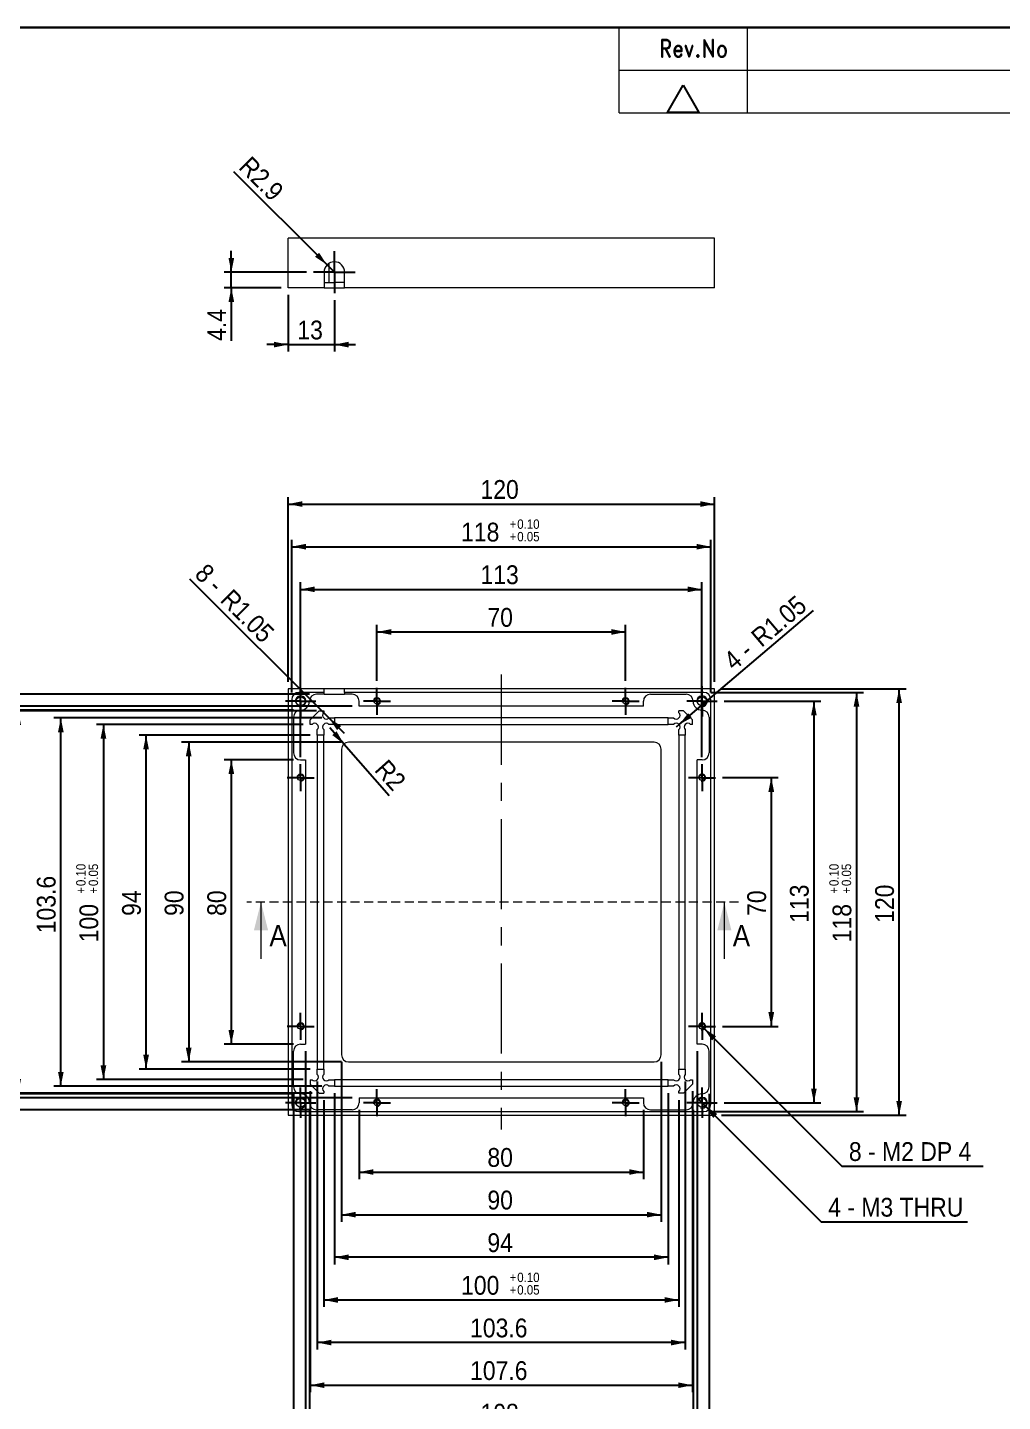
# Model space of a CAD drawing. Header units: millimetres. Extents: x 10 to 834, y 2 to 586.
# Drawn here: x 287.4 to 561.9, y 199.3 to 586 of the extents above; entities that cross this region are included whole.
import ezdxf

# ---------------------------------------------------------------- set-up
doc = ezdxf.new("R2010")
doc.units = ezdxf.units.MM
doc.header["$LTSCALE"] = 2
doc.linetypes.add('CENTERX2', pattern=[20.32, 12.7, -2.54, 2.54, -2.54])
doc.linetypes.add('HIDDEN', pattern=[1.905, 1.27, -0.635])
doc.layers.add('FORMAT', color=7, linetype='Continuous')
doc.styles.add('SLDTEXTSTYLE2', font='RomanD', dxfattribs={"width": 0.855})
doc.styles.add('SLDTEXTSTYLE9', font='GOTHIC.TTF', dxfattribs={"width": 0.913})
doc.dimstyles.new('SLDDIMSTYLE0', dxfattribs={"dimtxt": 5.291667, "dimasz": 4, "dimexe": 0, "dimexo": 0.0625, "dimgap": 1.322917, "dimtad": 1, "dimrnd": 1e-09, "dimzin": 12, "dimdsep": 46, "dimtxsty": 'SLDTEXTSTYLE9', "dimsah": 1, "dimcen": 0.09, "dimadec": 0, "dimazin": 3, "dimtfac": 1, "dimtofl": 0, "dimtmove": 0, "dimatfit": 3, "dimfxl": 0, "dimfrac": 2, "dimtolj": 1, "dimtzin": 12, "dimarcsym": 0})
doc.dimstyles.new('SLDDIMSTYLE1', dxfattribs={"dimtxt": 5.291667, "dimasz": 4, "dimexe": 0, "dimexo": 0.0625, "dimgap": 1.322917, "dimtad": 1, "dimrnd": 1e-09, "dimzin": 12, "dimdsep": 46, "dimtxsty": 'SLDTEXTSTYLE9', "dimsah": 1, "dimcen": 0.09, "dimadec": 0, "dimazin": 3, "dimtol": 1, "dimtp": 0.1, "dimtm": -0.05, "dimtfac": 1, "dimtofl": 0, "dimtmove": 0, "dimatfit": 3, "dimfxl": 0, "dimfrac": 2, "dimtolj": 1, "dimtzin": 0, "dimarcsym": 0})
doc.dimstyles.new('SLDDIMSTYLE2', dxfattribs={"dimtxt": 5.291667, "dimasz": 4, "dimexe": 0, "dimexo": 0.0625, "dimgap": 1.322917, "dimtad": 1, "dimrnd": 1e-09, "dimzin": 12, "dimdsep": 46, "dimtxsty": 'SLDTEXTSTYLE9', "dimsah": 1, "dimcen": 0, "dimadec": 0, "dimazin": 3, "dimtfac": 1, "dimtofl": 0, "dimtmove": 1, "dimatfit": 3, "dimfxl": 0, "dimfrac": 2, "dimtolj": 1, "dimtzin": 12, "dimarcsym": 0})
doc.dimstyles.new('SLDDIMSTYLE3', dxfattribs={"dimtxt": 5.291667, "dimasz": 4, "dimexe": 0, "dimexo": 0.0625, "dimgap": 1.322917, "dimtad": 1, "dimrnd": 1e-09, "dimzin": 12, "dimdsep": 46, "dimtxsty": 'SLDTEXTSTYLE9', "dimsah": 1, "dimcen": 0, "dimadec": 0, "dimazin": 3, "dimtfac": 1, "dimtofl": 0, "dimtmove": 0, "dimatfit": 3, "dimfxl": 0, "dimfrac": 2, "dimtolj": 1, "dimtzin": 12, "dimarcsym": 0})
doc.dimstyles.new('SLDDIMSTYLE4', dxfattribs={"dimtxt": 5.291667, "dimasz": 4, "dimexe": 0, "dimexo": 0.0625, "dimgap": 1.322917, "dimtad": 0, "dimtih": 1, "dimtoh": 1, "dimdec": 6, "dimrnd": 1e-09, "dimzin": 12, "dimdsep": 46, "dimtxsty": 'SLDTEXTSTYLE9', "dimblk1": 'NONE', "dimsah": 1, "dimcen": 0, "dimadec": 0, "dimazin": 3, "dimtfac": 1, "dimtmove": 0, "dimatfit": 3, "dimldrblk": 'NONE', "dimfxl": 0, "dimfrac": 2, "dimtolj": 1, "dimtzin": 12, "dimarcsym": 0})
doc.dimstyles.new('SLDDIMSTYLE5', dxfattribs={"dimtxt": 5.291667, "dimasz": 4, "dimexe": 0, "dimexo": 0.0625, "dimgap": 1.322917, "dimtad": 1, "dimrnd": 1e-09, "dimzin": 12, "dimdsep": 46, "dimtxsty": 'SLDTEXTSTYLE9', "dimsah": 1, "dimcen": 0.09, "dimadec": 0, "dimazin": 3, "dimtfac": 1, "dimtmove": 0, "dimatfit": 0, "dimfxl": 0, "dimfrac": 2, "dimtolj": 1, "dimtzin": 12, "dimarcsym": 0})

# ---------------------------------------------------------------- blocks, each defined once
blk = doc.blocks.new('SW_NOTE_0')
at = {"layer": 'FORMAT', "color": 0}
for p, q in [((0, 0), (4.4, 7.62)), ((4.4, 7.62), (8.8, 0)), ((8.8, 0), (0, 0))]:
    blk.add_line(p, q, dxfattribs=at)
blk = doc.blocks.new('_D')
at = {"layer": 'FORMAT'}
for p, q in [((385.83, 402.14), (385.83, 417.84)), ((455.83, 402.14), (455.83, 417.84)), ((385.83, 415.86), (455.83, 415.86))]:
    blk.add_line(p, q, dxfattribs=at)
for points in [[(385.83, 415.86), (389.83, 415.06), (389.83, 416.66)], [(455.83, 415.86), (451.83, 416.66), (451.83, 415.06)]]:
    blk.add_solid(points, dxfattribs=at)
at = {"layer": 'FORMAT', "insert": (416.92, 422.62), "char_height": 5.292, "attachment_point": 1, "style": 'SLDTEXTSTYLE9'}
blk.add_mtext('70', dxfattribs=at)
blk = doc.blocks.new('_D_1')
at = {"layer": 'FORMAT'}
for p, q in [((364.33, 380.64), (364.33, 429.84)), ((477.33, 380.64), (477.33, 429.84)), ((364.33, 427.86), (477.33, 427.86))]:
    blk.add_line(p, q, dxfattribs=at)
for points in [[(364.33, 427.86), (368.33, 427.06), (368.33, 428.66)], [(477.33, 427.86), (473.33, 428.66), (473.33, 427.06)]]:
    blk.add_solid(points, dxfattribs=at)
at = {"layer": 'FORMAT', "insert": (414.97, 434.62), "char_height": 5.292, "attachment_point": 1, "style": 'SLDTEXTSTYLE9'}
blk.add_mtext('113', dxfattribs=at)
blk = doc.blocks.new('_D_2')
at = {"layer": 'FORMAT'}
for p, q in [((361.83, 398.84), (361.83, 441.84)), ((479.83, 398.84), (479.83, 441.84)), ((361.83, 439.86), (479.83, 439.86))]:
    blk.add_line(p, q, dxfattribs=at)
for points in [[(361.83, 439.86), (365.83, 439.06), (365.83, 440.66)], [(479.83, 439.86), (475.83, 440.66), (475.83, 439.06)]]:
    blk.add_solid(points, dxfattribs=at)
at = {"layer": 'FORMAT', "attachment_point": 1, "style": 'SLDTEXTSTYLE9'}
for s, insert, char_height in [('118', (409.51, 446.62), 5.292), ('+', (423.19, 447.54), 2.65), ('0.10', (425.32, 447.54), 2.646), ('+', (423.19, 444.02), 2.65), ('0.05', (425.32, 444.02), 2.646)]:
    blk.add_mtext(s, dxfattribs=dict(at, insert=insert, char_height=char_height))
blk = doc.blocks.new('_D_3')
at = {"layer": 'FORMAT'}
for p, q in [((360.83, 401.84), (360.83, 453.84)), ((480.83, 401.84), (480.83, 453.84)), ((360.83, 451.86), (480.83, 451.86))]:
    blk.add_line(p, q, dxfattribs=at)
for points in [[(360.83, 451.86), (364.83, 451.06), (364.83, 452.66)], [(480.83, 451.86), (476.83, 452.66), (476.83, 451.06)]]:
    blk.add_solid(points, dxfattribs=at)
at = {"layer": 'FORMAT', "insert": (414.97, 458.62), "char_height": 5.292, "attachment_point": 1, "style": 'SLDTEXTSTYLE9'}
blk.add_mtext('120', dxfattribs=at)
blk = doc.blocks.new('_D_4')
at = {"layer": 'FORMAT'}
for p, q in [((380.83, 281.38), (380.83, 261.88)), ((460.83, 281.38), (460.83, 261.88)), ((380.83, 263.86), (460.83, 263.86))]:
    blk.add_line(p, q, dxfattribs=at)
for points in [[(380.83, 263.86), (384.83, 263.06), (384.83, 264.66)], [(460.83, 263.86), (456.83, 264.66), (456.83, 263.06)]]:
    blk.add_solid(points, dxfattribs=at)
at = {"layer": 'FORMAT', "insert": (416.92, 270.62), "char_height": 5.292, "attachment_point": 1, "style": 'SLDTEXTSTYLE9'}
blk.add_mtext('80', dxfattribs=at)
blk = doc.blocks.new('_D_5')
at = {"layer": 'FORMAT'}
for p, q in [((375.83, 294.88), (375.83, 249.88)), ((465.83, 294.88), (465.83, 249.88)), ((375.83, 251.86), (465.83, 251.86))]:
    blk.add_line(p, q, dxfattribs=at)
for points in [[(375.83, 251.86), (379.83, 251.06), (379.83, 252.66)], [(465.83, 251.86), (461.83, 252.66), (461.83, 251.06)]]:
    blk.add_solid(points, dxfattribs=at)
at = {"layer": 'FORMAT', "insert": (416.92, 258.62), "char_height": 5.292, "attachment_point": 1, "style": 'SLDTEXTSTYLE9'}
blk.add_mtext('90', dxfattribs=at)
blk = doc.blocks.new('_D_6')
at = {"layer": 'FORMAT'}
for p, q in [((373.83, 286.08), (373.83, 237.88)), ((467.83, 286.08), (467.83, 237.88)), ((467.83, 239.86), (373.83, 239.86))]:
    blk.add_line(p, q, dxfattribs=at)
for points in [[(373.83, 239.86), (377.83, 239.06), (377.83, 240.66)], [(467.83, 239.86), (463.83, 240.66), (463.83, 239.06)]]:
    blk.add_solid(points, dxfattribs=at)
at = {"layer": 'FORMAT', "insert": (416.92, 246.62), "char_height": 5.292, "attachment_point": 1, "style": 'SLDTEXTSTYLE9'}
blk.add_mtext('94', dxfattribs=at)
blk = doc.blocks.new('_D_7')
at = {"layer": 'FORMAT'}
for p, q in [((370.83, 284.08), (370.83, 225.88)), ((470.83, 284.08), (470.83, 225.88)), ((370.83, 227.86), (470.83, 227.86))]:
    blk.add_line(p, q, dxfattribs=at)
for points in [[(370.83, 227.86), (374.83, 227.06), (374.83, 228.66)], [(470.83, 227.86), (466.83, 228.66), (466.83, 227.06)]]:
    blk.add_solid(points, dxfattribs=at)
at = {"layer": 'FORMAT', "attachment_point": 1, "style": 'SLDTEXTSTYLE9'}
for s, insert, char_height in [('100', (409.51, 234.62), 5.292), ('+', (423.19, 235.54), 2.65), ('0.10', (425.32, 235.54), 2.646), ('0.05', (425.32, 232.02), 2.646), ('+', (423.19, 232.02), 2.65)]:
    blk.add_mtext(s, dxfattribs=dict(at, insert=insert, char_height=char_height))
blk = doc.blocks.new('_D_8')
at = {"layer": 'FORMAT'}
for p, q in [((369.03, 289.36), (369.03, 213.88)), ((472.63, 289.36), (472.63, 213.88)), ((472.63, 215.86), (369.03, 215.86))]:
    blk.add_line(p, q, dxfattribs=at)
for points in [[(369.03, 215.86), (373.03, 215.06), (373.03, 216.66)], [(472.63, 215.86), (468.63, 216.66), (468.63, 215.06)]]:
    blk.add_solid(points, dxfattribs=at)
at = {"layer": 'FORMAT', "insert": (412.04, 222.62), "char_height": 5.292, "attachment_point": 1, "style": 'SLDTEXTSTYLE9'}
blk.add_mtext('103.6', dxfattribs=at)
blk = doc.blocks.new('_D_9')
at = {"layer": 'FORMAT'}
for p, q in [((367.03, 286.58), (367.03, 201.88)), ((474.63, 286.58), (474.63, 201.88)), ((367.03, 203.86), (474.63, 203.86))]:
    blk.add_line(p, q, dxfattribs=at)
for points in [[(367.03, 203.86), (371.03, 203.06), (371.03, 204.66)], [(474.63, 203.86), (470.63, 204.66), (470.63, 203.06)]]:
    blk.add_solid(points, dxfattribs=at)
at = {"layer": 'FORMAT', "insert": (412.04, 210.62), "char_height": 5.292, "attachment_point": 1, "style": 'SLDTEXTSTYLE9'}
blk.add_mtext('107.6', dxfattribs=at)
blk = doc.blocks.new('_D_10')
at = {"layer": 'FORMAT'}
for p, q in [((366.83, 281.38), (366.83, 189.88)), ((474.83, 281.38), (474.83, 189.88)), ((474.83, 191.86), (366.83, 191.86))]:
    blk.add_line(p, q, dxfattribs=at)
for points in [[(366.83, 191.86), (370.83, 191.06), (370.83, 192.66)], [(474.83, 191.86), (470.83, 192.66), (470.83, 191.06)]]:
    blk.add_solid(points, dxfattribs=at)
at = {"layer": 'FORMAT', "insert": (414.97, 198.62), "char_height": 5.292, "attachment_point": 1, "style": 'SLDTEXTSTYLE9'}
blk.add_mtext('108', dxfattribs=at)
blk = doc.blocks.new('_D_11')
at = {"layer": 'FORMAT'}
for p, q in [((365.73, 297.88), (365.73, 177.88)), ((475.93, 297.88), (475.93, 177.88)), ((475.93, 179.86), (365.73, 179.86))]:
    blk.add_line(p, q, dxfattribs=at)
for points in [[(365.73, 179.86), (369.73, 179.06), (369.73, 180.66)], [(475.93, 179.86), (471.93, 180.66), (471.93, 179.06)]]:
    blk.add_solid(points, dxfattribs=at)
at = {"layer": 'FORMAT', "insert": (412.04, 186.62), "char_height": 5.292, "attachment_point": 1, "style": 'SLDTEXTSTYLE9'}
blk.add_mtext('110.2', dxfattribs=at)
blk = doc.blocks.new('_D_12')
at = {"layer": 'FORMAT'}
for p, q in [((362.33, 285.88), (362.33, 165.88)), ((479.33, 285.88), (479.33, 165.88)), ((479.33, 167.86), (362.33, 167.86))]:
    blk.add_line(p, q, dxfattribs=at)
for points in [[(362.33, 167.86), (366.33, 167.06), (366.33, 168.66)], [(479.33, 167.86), (475.33, 168.66), (475.33, 167.06)]]:
    blk.add_solid(points, dxfattribs=at)
at = {"layer": 'FORMAT', "insert": (414.97, 174.62), "char_height": 5.292, "attachment_point": 1, "style": 'SLDTEXTSTYLE9'}
blk.add_mtext('117', dxfattribs=at)
blk = doc.blocks.new('_D_13')
at = {"layer": 'FORMAT'}
for p, q in [((483.11, 374.86), (498.81, 374.86)), ((496.83, 374.86), (496.83, 304.86)), ((483.11, 304.86), (498.81, 304.86))]:
    blk.add_line(p, q, dxfattribs=at)
for points in [[(496.83, 374.86), (496.03, 370.86), (497.63, 370.86)], [(496.83, 304.86), (497.63, 308.86), (496.03, 308.86)]]:
    blk.add_solid(points, dxfattribs=at)
at = {"layer": 'FORMAT', "insert": (490.07, 335.95), "char_height": 5.292, "attachment_point": 1, "rotation": 90, "style": 'SLDTEXTSTYLE9'}
blk.add_mtext('70', dxfattribs=at)
blk = doc.blocks.new('_D_14')
at = {"layer": 'FORMAT'}
for p, q in [((479.81, 398.86), (522.81, 398.86)), ((520.83, 398.86), (520.83, 280.86)), ((479.81, 280.86), (522.81, 280.86))]:
    blk.add_line(p, q, dxfattribs=at)
for points in [[(520.83, 398.86), (520.03, 394.86), (521.63, 394.86)], [(520.83, 280.86), (521.63, 284.86), (520.03, 284.86)]]:
    blk.add_solid(points, dxfattribs=at)
at = {"layer": 'FORMAT', "attachment_point": 1, "rotation": 90, "style": 'SLDTEXTSTYLE9'}
for s, insert, char_height in [('0.10', (513.15, 344.35), 2.646), ('0.05', (516.67, 344.35), 2.646), ('+', (513.15, 342.21), 2.65), ('+', (516.67, 342.21), 2.65), ('118', (514.07, 328.53), 5.292)]:
    blk.add_mtext(s, dxfattribs=dict(at, insert=insert, char_height=char_height))
blk = doc.blocks.new('_D_15')
at = {"layer": 'FORMAT'}
for p, q in [((482.81, 399.86), (534.81, 399.86)), ((532.83, 279.86), (532.83, 399.86)), ((482.81, 279.86), (534.81, 279.86))]:
    blk.add_line(p, q, dxfattribs=at)
for points in [[(532.83, 399.86), (532.03, 395.86), (533.63, 395.86)], [(532.83, 279.86), (533.63, 283.86), (532.03, 283.86)]]:
    blk.add_solid(points, dxfattribs=at)
at = {"layer": 'FORMAT', "insert": (526.07, 333.99), "char_height": 5.292, "attachment_point": 1, "rotation": 90, "style": 'SLDTEXTSTYLE9'}
blk.add_mtext('120', dxfattribs=at)
blk = doc.blocks.new('_D_16')
at = {"layer": 'FORMAT'}
for p, q in [((362.35, 379.86), (342.85, 379.86)), ((344.83, 379.86), (344.83, 299.86)), ((362.35, 299.86), (342.85, 299.86))]:
    blk.add_line(p, q, dxfattribs=at)
for points in [[(344.83, 379.86), (344.03, 375.86), (345.63, 375.86)], [(344.83, 299.86), (345.63, 303.86), (344.03, 303.86)]]:
    blk.add_solid(points, dxfattribs=at)
at = {"layer": 'FORMAT', "insert": (338.07, 335.95), "char_height": 5.292, "attachment_point": 1, "rotation": 90, "style": 'SLDTEXTSTYLE9'}
blk.add_mtext('80', dxfattribs=at)
blk = doc.blocks.new('_D_17')
at = {"layer": 'FORMAT'}
for p, q in [((375.85, 384.86), (330.85, 384.86)), ((332.83, 384.86), (332.83, 294.86)), ((375.85, 294.86), (330.85, 294.86))]:
    blk.add_line(p, q, dxfattribs=at)
for points in [[(332.83, 384.86), (332.03, 380.86), (333.63, 380.86)], [(332.83, 294.86), (333.63, 298.86), (332.03, 298.86)]]:
    blk.add_solid(points, dxfattribs=at)
at = {"layer": 'FORMAT', "insert": (326.07, 335.95), "char_height": 5.292, "attachment_point": 1, "rotation": 90, "style": 'SLDTEXTSTYLE9'}
blk.add_mtext('90', dxfattribs=at)
blk = doc.blocks.new('_D_18')
at = {"layer": 'FORMAT'}
for p, q in [((367.05, 386.86), (318.85, 386.86)), ((320.83, 292.86), (320.83, 386.86)), ((367.05, 292.86), (318.85, 292.86))]:
    blk.add_line(p, q, dxfattribs=at)
for points in [[(320.83, 386.86), (320.03, 382.86), (321.63, 382.86)], [(320.83, 292.86), (321.63, 296.86), (320.03, 296.86)]]:
    blk.add_solid(points, dxfattribs=at)
at = {"layer": 'FORMAT', "insert": (314.07, 335.95), "char_height": 5.292, "attachment_point": 1, "rotation": 90, "style": 'SLDTEXTSTYLE9'}
blk.add_mtext('94', dxfattribs=at)
blk = doc.blocks.new('_D_19')
at = {"layer": 'FORMAT'}
for p, q in [((365.05, 389.86), (306.85, 389.86)), ((308.83, 389.86), (308.83, 289.86)), ((365.05, 289.86), (306.85, 289.86))]:
    blk.add_line(p, q, dxfattribs=at)
for points in [[(308.83, 389.86), (308.03, 385.86), (309.63, 385.86)], [(308.83, 289.86), (309.63, 293.86), (308.03, 293.86)]]:
    blk.add_solid(points, dxfattribs=at)
at = {"layer": 'FORMAT', "attachment_point": 1, "rotation": 90, "style": 'SLDTEXTSTYLE9'}
for s, insert, char_height in [('0.10', (301.15, 344.35), 2.646), ('0.05', (304.67, 344.35), 2.646), ('+', (301.15, 342.21), 2.65), ('+', (304.67, 342.21), 2.65), ('100', (302.07, 328.53), 5.292)]:
    blk.add_mtext(s, dxfattribs=dict(at, insert=insert, char_height=char_height))
blk = doc.blocks.new('_D_20')
at = {"layer": 'FORMAT'}
for p, q in [((368.85, 393.66), (282.85, 393.66)), ((284.83, 286.06), (284.83, 393.66)), ((367.55, 286.06), (282.85, 286.06))]:
    blk.add_line(p, q, dxfattribs=at)
for points in [[(284.83, 393.66), (284.03, 389.66), (285.63, 389.66)], [(284.83, 286.06), (285.63, 290.06), (284.03, 290.06)]]:
    blk.add_solid(points, dxfattribs=at)
at = {"layer": 'FORMAT', "insert": (278.07, 331.06), "char_height": 5.292, "attachment_point": 1, "rotation": 90, "style": 'SLDTEXTSTYLE9'}
blk.add_mtext('107.6', dxfattribs=at)
blk = doc.blocks.new('_D_21')
at = {"layer": 'FORMAT'}
for p, q in [((362.35, 393.86), (270.85, 393.86)), ((272.83, 285.86), (272.83, 393.86)), ((362.35, 285.86), (270.85, 285.86))]:
    blk.add_line(p, q, dxfattribs=at)
for points in [[(272.83, 393.86), (272.03, 389.86), (273.63, 389.86)], [(272.83, 285.86), (273.63, 289.86), (272.03, 289.86)]]:
    blk.add_solid(points, dxfattribs=at)
at = {"layer": 'FORMAT', "insert": (266.07, 333.99), "char_height": 5.292, "attachment_point": 1, "rotation": 90, "style": 'SLDTEXTSTYLE9'}
blk.add_mtext('108', dxfattribs=at)
blk = doc.blocks.new('_D_22')
at = {"layer": 'FORMAT'}
for p, q in [((378.85, 394.96), (258.85, 394.96)), ((260.83, 394.96), (260.83, 284.76)), ((378.85, 284.76), (258.85, 284.76))]:
    blk.add_line(p, q, dxfattribs=at)
for points in [[(260.83, 394.96), (260.03, 390.96), (261.63, 390.96)], [(260.83, 284.76), (261.63, 288.76), (260.03, 288.76)]]:
    blk.add_solid(points, dxfattribs=at)
at = {"layer": 'FORMAT', "insert": (254.07, 331.06), "char_height": 5.292, "attachment_point": 1, "rotation": 90, "style": 'SLDTEXTSTYLE9'}
blk.add_mtext('110.2', dxfattribs=at)
blk = doc.blocks.new('_D_23')
at = {"layer": 'FORMAT'}
for p, q in [((370.34, 391.66), (294.85, 391.66)), ((296.83, 288.06), (296.83, 391.66)), ((370.34, 288.06), (294.85, 288.06))]:
    blk.add_line(p, q, dxfattribs=at)
for points in [[(296.83, 391.66), (296.03, 387.66), (297.63, 387.66)], [(296.83, 288.06), (297.63, 292.06), (296.03, 292.06)]]:
    blk.add_solid(points, dxfattribs=at)
at = {"layer": 'FORMAT', "insert": (290.07, 331.06), "char_height": 5.292, "attachment_point": 1, "rotation": 90, "style": 'SLDTEXTSTYLE9'}
blk.add_mtext('103.6', dxfattribs=at)
blk = doc.blocks.new('_D_24')
at = {"layer": 'FORMAT'}
for p, q in [((366.85, 398.36), (246.85, 398.36)), ((248.83, 398.36), (248.83, 281.36)), ((366.85, 281.36), (246.85, 281.36))]:
    blk.add_line(p, q, dxfattribs=at)
for points in [[(248.83, 398.36), (248.03, 394.36), (249.63, 394.36)], [(248.83, 281.36), (249.63, 285.36), (248.03, 285.36)]]:
    blk.add_solid(points, dxfattribs=at)
at = {"layer": 'FORMAT', "insert": (242.07, 333.99), "char_height": 5.292, "attachment_point": 1, "rotation": 90, "style": 'SLDTEXTSTYLE9'}
blk.add_mtext('117', dxfattribs=at)
blk = doc.blocks.new('_D_25')
at = {"layer": 'FORMAT'}
for q in [(372.55, 388.86), (389.26, 369.8)]:
    blk.add_line((376.5, 384.35), q, dxfattribs=at)
blk.add_solid([(376.5, 384.35), (374.47, 387.88), (373.26, 386.83)], dxfattribs=at)
at = {"layer": 'FORMAT', "insert": (388.84, 380.41), "char_height": 5.292, "attachment_point": 1, "rotation": 311.7813, "style": 'SLDTEXTSTYLE9'}
blk.add_mtext('R2', dxfattribs=at)
blk = doc.blocks.new('_D_26')
at = {"layer": 'FORMAT'}
for q in [(333.19, 430.75), (376.56, 387.42)]:
    blk.add_line((372.32, 391.66), q, dxfattribs=at)
blk.add_solid([(372.32, 391.66), (374.58, 388.26), (375.71, 389.4)], dxfattribs=at)
at = {"layer": 'FORMAT', "char_height": 5.292, "attachment_point": 1, "rotation": 315, "style": 'SLDTEXTSTYLE9'}
for s, insert in [('8 - ', (337.97, 435.53)), ('R1.05', (345.15, 428.35))]:
    blk.add_mtext(s, dxfattribs=dict(at, insert=insert))
blk = doc.blocks.new('_D_27')
at = {"layer": 'FORMAT'}
for q in [(508.72, 421.86), (470.09, 389.11)]:
    blk.add_line((470.89, 389.79), q, dxfattribs=at)
blk.add_solid([(470.89, 389.79), (474.46, 391.77), (473.43, 392.99)], dxfattribs=at)
at = {"layer": 'FORMAT', "char_height": 5.292, "attachment_point": 1, "rotation": 40.2906, "style": 'SLDTEXTSTYLE9'}
for s, insert in [('R1.05', (490.66, 415.38)), ('4 - ', (482.92, 408.81))]:
    blk.add_mtext(s, dxfattribs=dict(at, insert=insert))
blk = doc.blocks.new('_D_28')
at = {"layer": 'FORMAT'}
for p, q in [((476.45, 284.24), (478.22, 282.47)), ((478.22, 282.47), (510.85, 249.84)), ((510.85, 249.84), (552.08, 249.84))]:
    blk.add_line(p, q, dxfattribs=at)
blk.add_solid([(478.22, 282.47), (480.48, 279.08), (481.61, 280.21)], dxfattribs=at)
at = {"layer": 'FORMAT', "insert": (512.85, 256.6), "char_height": 5.2917, "attachment_point": 1, "style": 'SLDTEXTSTYLE9'}
blk.add_mtext('4 - M3 THRU', dxfattribs=at)
blk = doc.blocks.new('_NONE')
blk = doc.blocks.new('_D_29')
at = {"layer": 'FORMAT'}
for p, q in [((476.77, 305.42), (477.9, 304.29)), ((477.9, 304.29), (516.68, 265.51)), ((516.68, 265.51), (556.47, 265.51))]:
    blk.add_line(p, q, dxfattribs=at)
blk.add_solid([(477.9, 304.29), (480.16, 300.9), (481.29, 302.03)], dxfattribs=at)
at = {"layer": 'FORMAT', "insert": (518.68, 272.27), "char_height": 5.2917, "attachment_point": 1, "style": 'SLDTEXTSTYLE9'}
blk.add_mtext('8 - M2 DP 4', dxfattribs=at)
blk = doc.blocks.new('_D_30')
at = {"layer": 'FORMAT'}
for p, q in [((483.56, 396.36), (510.81, 396.36)), ((508.83, 396.36), (508.83, 283.36)), ((483.56, 283.36), (510.81, 283.36))]:
    blk.add_line(p, q, dxfattribs=at)
for points in [[(508.83, 396.36), (508.03, 392.36), (509.63, 392.36)], [(508.83, 283.36), (509.63, 287.36), (508.03, 287.36)]]:
    blk.add_solid(points, dxfattribs=at)
at = {"layer": 'FORMAT', "insert": (502.07, 333.99), "char_height": 5.292, "attachment_point": 1, "rotation": 90, "style": 'SLDTEXTSTYLE9'}
blk.add_mtext('113', dxfattribs=at)
blk = doc.blocks.new('SW_CENTERMARKSYMBOL_0')
at = {"layer": 'FORMAT', "color": 0}
for p, q in [((0, 3), (0, 4.25)), ((-3, 0), (-4.25, 0)), ((0, 0), (-3, 0)), ((0, 0), (0, 3)), ((0, 0), (0, -3)), ((0, 0), (3, 0)), ((3, 0), (4.25, 0)), ((0, -3), (0, -4.25))]:
    blk.add_line(p, q, dxfattribs=at)
blk = doc.blocks.new('SW_CENTERMARKSYMBOL_1')
at = {"layer": 'FORMAT', "color": 0}
for p, q in [((0, 3), (0, 4.25)), ((-3, 0), (-4.25, 0)), ((0, 0), (-3, 0)), ((0, 0), (0, 3)), ((0, 0), (0, -3)), ((0, 0), (3, 0)), ((3, 0), (4.25, 0)), ((0, -3), (0, -4.25))]:
    blk.add_line(p, q, dxfattribs=at)
blk = doc.blocks.new('SW_CENTERMARKSYMBOL_2')
at = {"layer": 'FORMAT', "color": 0}
for p, q in [((0, 3), (0, 4.25)), ((-3, 0), (-4.25, 0)), ((0, 0), (-3, 0)), ((0, 0), (0, 3)), ((0, 0), (0, -3)), ((0, 0), (3, 0)), ((3, 0), (4.25, 0)), ((0, -3), (0, -4.25))]:
    blk.add_line(p, q, dxfattribs=at)
blk = doc.blocks.new('SW_CENTERMARKSYMBOL_3')
at = {"layer": 'FORMAT', "color": 0}
for p, q in [((0, 3), (0, 4.25)), ((-3, 0), (-4.25, 0)), ((0, 0), (-3, 0)), ((0, 0), (0, 3)), ((0, 0), (0, -3)), ((0, 0), (3, 0)), ((3, 0), (4.25, 0)), ((0, -3), (0, -4.25))]:
    blk.add_line(p, q, dxfattribs=at)
blk = doc.blocks.new('SW_CENTERMARKSYMBOL_4')
at = {"layer": 'FORMAT', "color": 0}
for p, q in [((-3, 0), (-3.8, 0)), ((0, 0), (-3, 0)), ((0, 3), (0, 3.8)), ((0, 0), (0, 3)), ((0, 0), (0, -3)), ((0, 0), (3, 0)), ((3, 0), (3.8, 0)), ((0, -3), (0, -3.8))]:
    blk.add_line(p, q, dxfattribs=at)
blk = doc.blocks.new('SW_CENTERMARKSYMBOL_5')
at = {"layer": 'FORMAT', "color": 0}
for p, q in [((-3, 0), (-3.8, 0)), ((0, 0), (-3, 0)), ((0, 3), (0, 3.8)), ((0, 0), (0, 3)), ((0, 0), (0, -3)), ((0, 0), (3, 0)), ((3, 0), (3.8, 0)), ((0, -3), (0, -3.8))]:
    blk.add_line(p, q, dxfattribs=at)
blk = doc.blocks.new('SW_CENTERMARKSYMBOL_6')
at = {"layer": 'FORMAT', "color": 0}
for p, q in [((-3, 0), (-3.8, 0)), ((0, 0), (-3, 0)), ((0, 3), (0, 3.8)), ((0, 0), (0, 3)), ((0, 0), (0, -3)), ((0, 0), (3, 0)), ((3, 0), (3.8, 0)), ((0, -3), (0, -3.8))]:
    blk.add_line(p, q, dxfattribs=at)
blk = doc.blocks.new('SW_CENTERMARKSYMBOL_7')
at = {"layer": 'FORMAT', "color": 0}
for p, q in [((-3, 0), (-3.8, 0)), ((0, 0), (-3, 0)), ((0, 3), (0, 3.8)), ((0, 0), (0, 3)), ((0, 0), (0, -3)), ((0, 0), (3, 0)), ((3, 0), (3.8, 0)), ((0, -3), (0, -3.8))]:
    blk.add_line(p, q, dxfattribs=at)
blk = doc.blocks.new('SW_CENTERMARKSYMBOL_8')
at = {"layer": 'FORMAT', "color": 0}
for p, q in [((-3, 0), (-3.8, 0)), ((0, 0), (-3, 0)), ((0, 3), (0, 3.8)), ((0, 0), (0, 3)), ((0, 0), (0, -3)), ((0, 0), (3, 0)), ((3, 0), (3.8, 0)), ((0, -3), (0, -3.8))]:
    blk.add_line(p, q, dxfattribs=at)
blk = doc.blocks.new('SW_CENTERMARKSYMBOL_9')
at = {"layer": 'FORMAT', "color": 0}
for p, q in [((-3, 0), (-3.8, 0)), ((0, 0), (-3, 0)), ((0, 3), (0, 3.8)), ((0, 0), (0, 3)), ((0, 0), (0, -3)), ((0, 0), (3, 0)), ((3, 0), (3.8, 0)), ((0, -3), (0, -3.8))]:
    blk.add_line(p, q, dxfattribs=at)
blk = doc.blocks.new('SW_CENTERMARKSYMBOL_10')
at = {"layer": 'FORMAT', "color": 0}
for p, q in [((-3, 0), (-3.8, 0)), ((0, 0), (-3, 0)), ((0, 3), (0, 3.8)), ((0, 0), (0, 3)), ((0, 0), (0, -3)), ((0, 0), (3, 0)), ((3, 0), (3.8, 0)), ((0, -3), (0, -3.8))]:
    blk.add_line(p, q, dxfattribs=at)
blk = doc.blocks.new('SW_CENTERMARKSYMBOL_11')
at = {"layer": 'FORMAT', "color": 0}
for p, q in [((-3, 0), (-3.8, 0)), ((0, 0), (-3, 0)), ((0, 3), (0, 3.8)), ((0, 0), (0, 3)), ((0, 0), (0, -3)), ((0, 0), (3, 0)), ((3, 0), (3.8, 0)), ((0, -3), (0, -3.8))]:
    blk.add_line(p, q, dxfattribs=at)
blk = doc.blocks.new('_D_35')
at = {"layer": 'FORMAT'}
for p, q in [((344.83, 517.14), (344.83, 523.14)), ((365.95, 517.14), (342.85, 517.14)), ((344.83, 512.74), (344.83, 517.14)), ((358.85, 512.74), (342.85, 512.74)), ((344.83, 512.74), (344.83, 497.79))]:
    blk.add_line(p, q, dxfattribs=at)
for points in [[(344.83, 517.14), (345.63, 521.14), (344.03, 521.14)], [(344.83, 512.74), (344.03, 508.74), (345.63, 508.74)]]:
    blk.add_solid(points, dxfattribs=at)
at = {"layer": 'FORMAT', "insert": (338.07, 497.79), "char_height": 5.292, "attachment_point": 1, "rotation": 90, "style": 'SLDTEXTSTYLE9'}
blk.add_mtext('4.4', dxfattribs=at)
blk = doc.blocks.new('_D_36')
at = {"layer": 'FORMAT'}
for p, q in [((360.83, 510.76), (360.83, 494.76)), ((373.83, 509.26), (373.83, 494.76)), ((360.83, 496.74), (354.83, 496.74)), ((360.83, 496.74), (373.83, 496.74)), ((373.83, 496.74), (379.83, 496.74))]:
    blk.add_line(p, q, dxfattribs=at)
for points in [[(360.83, 496.74), (356.83, 497.54), (356.83, 495.94)], [(373.83, 496.74), (377.83, 495.94), (377.83, 497.54)]]:
    blk.add_solid(points, dxfattribs=at)
at = {"layer": 'FORMAT', "insert": (363.42, 503.5), "char_height": 5.292, "attachment_point": 1, "style": 'SLDTEXTSTYLE9'}
blk.add_mtext('13', dxfattribs=at)
blk = doc.blocks.new('_D_37')
at = {"layer": 'FORMAT'}
for q in [(345.57, 545.4), (373.83, 517.14)]:
    blk.add_line((371.78, 519.19), q, dxfattribs=at)
blk.add_solid([(371.78, 519.19), (369.52, 522.59), (368.39, 521.45)], dxfattribs=at)
at = {"layer": 'FORMAT', "insert": (350.33, 550.16), "char_height": 5.292, "attachment_point": 1, "rotation": 315, "style": 'SLDTEXTSTYLE9'}
blk.add_mtext('R2.9', dxfattribs=at)
blk = doc.blocks.new('SW_CENTERMARKSYMBOL_12')
at = {"layer": 'FORMAT', "color": 0}
for p, q in [((0, 3), (0, 5.9)), ((-3, 0), (-5.9, 0)), ((0, 0), (-3, 0)), ((0, 0), (0, 3)), ((0, 0), (0, -3)), ((0, 0), (3, 0)), ((3, 0), (5.9, 0)), ((0, -3), (0, -5.9))]:
    blk.add_line(p, q, dxfattribs=at)

msp = doc.modelspace()

# ---------------------------------------------------------------- linework, layer by layer
at = {"color": 7, "linetype": 'Continuous', "lineweight": 15}
for p, q in [((360.8336708, 512.7413528), (360.8336708, 526.7413532)), ((480.8336681, 526.7413532), (360.8336708, 526.7413532)), ((480.8336681, 512.7413528), (480.8336681, 526.7413532)), ((372.3185955, 519.6141139), (372.3185955, 514.241353)), ((373.833671, 520.0413534), (373.833671, 514.241353)), ((370.9336704, 517.1413528), (370.9336704, 512.7413528)), ((376.733668, 512.7413528), (376.733668, 517.1413528)), ((370.9336704, 512.7413528), (360.8336708, 512.7413528)), ((370.9336704, 514.241353), (372.3185955, 514.241353)), ((370.9336704, 512.7413528), (376.733668, 512.7413528)), ((372.3185955, 514.241353), (373.833671, 514.241353)), ((376.733668, 514.241353), (373.833671, 514.241353)), ((480.8336681, 512.7413528), (376.733668, 512.7413528)), ((370.9336704, 399.8569357), (360.8336708, 399.8569357)), ((360.8336708, 399.8569357), (360.8336708, 279.8569383)), ((370.9336704, 398.8569374), (363.8336694, 398.8569374)), ((370.9336704, 398.3569364), (368.8336683, 398.3569364)), ((370.9336704, 398.8569374), (370.9336704, 399.8569357)), ((376.733668, 399.8569357), (370.9336704, 399.8569357)), ((370.9336704, 398.3569364), (370.9336704, 398.8569374)), ((370.9336704, 398.3569364), (376.733668, 398.3569364)), ((376.733668, 398.8569374), (376.733668, 399.8569357)), ((480.8336681, 399.8569357), (376.733668, 399.8569357)), ((477.8336694, 398.8569374), (376.733668, 398.8569374)), ((376.733668, 398.8569374), (376.733668, 398.3569364)), ((378.83367, 398.3569364), (376.733668, 398.3569364)), ((462.8336689, 398.3569364), (472.8336705, 398.3569364)), ((480.8336681, 279.8569383), (480.8336681, 399.8569357)), ((361.8336691, 396.856937), (361.8336691, 282.856937)), ((380.8336703, 394.9569384), (380.8336703, 396.356936)), ((460.8336685, 394.9569384), (380.8336703, 394.9569384)), ((460.8336685, 394.9569384), (460.8336685, 396.356936)), ((479.8336698, 282.856937), (479.8336698, 396.856937)), ((362.3336701, 391.8569381), (362.3336701, 381.8569364)), ((369.533669, 393.6569387), (367.0336677, 391.1569374)), ((367.0336677, 389.8569378), (367.0336677, 391.1569374)), ((369.533669, 393.6569387), (370.8336687, 393.6569387)), ((370.8336687, 393.6569387), (370.8336687, 393.1418615)), ((372.3185955, 391.6569384), (373.833671, 391.6569384)), ((373.833671, 391.6569384), (373.833671, 389.8569378)), ((467.8336678, 391.6569384), (373.833671, 391.6569384)), ((467.8336678, 389.8569378), (467.8336678, 391.6569384)), ((467.8336678, 391.6569384), (469.3487434, 391.6569384)), ((472.1336698, 393.6569387), (470.8336702, 393.6569387)), ((470.8336702, 393.1418615), (470.8336702, 393.6569387)), ((474.6336712, 391.1569374), (472.1336698, 393.6569387)), ((474.6336712, 389.8569378), (474.6336712, 391.1569374)), ((479.3336688, 391.8569381), (479.3336688, 381.8569364)), ((367.5487449, 389.8569378), (367.0336677, 389.8569378)), ((369.033668, 386.8569354), (369.033668, 388.372011)), ((370.8336687, 386.8569354), (369.033668, 386.8569354)), ((369.033668, 386.8569354), (369.033668, 292.8569386)), ((370.8336687, 388.372011), (370.8336687, 386.8569354)), ((370.8336687, 292.8569386), (370.8336687, 386.8569354)), ((373.833671, 389.8569378), (372.3185955, 389.8569378)), ((373.833671, 389.8569378), (467.8336678, 389.8569378)), ((469.3487434, 389.8569378), (467.8336678, 389.8569378)), ((470.8336702, 386.8569354), (470.8336702, 388.372011)), ((472.6336708, 386.8569354), (470.8336702, 386.8569354)), ((470.8336702, 386.8569354), (470.8336702, 292.8569386)), ((472.6336708, 388.372011), (472.6336708, 386.8569354)), ((472.6336708, 292.8569386), (472.6336708, 386.8569354)), ((474.6336712, 389.8569378), (474.1185939, 389.8569378)), ((463.8336709, 384.8569388), (377.833668, 384.8569388)), ((364.3336704, 379.8569361), (365.733668, 379.8569361)), ((365.733668, 379.8569361), (365.733668, 299.8569379)), ((375.8336676, 382.8569385), (375.8336676, 296.8569355)), ((465.8336712, 296.8569355), (465.8336712, 382.8569385)), ((475.9336708, 299.8569379), (475.9336708, 379.8569361)), ((477.3336684, 379.8569361), (475.9336708, 379.8569361)), ((362.3336701, 287.8569359), (362.3336701, 297.8569376)), ((364.3336704, 299.8569379), (365.733668, 299.8569379)), ((477.3336684, 299.8569379), (475.9336708, 299.8569379)), ((479.3336688, 287.8569359), (479.3336688, 297.8569376)), ((377.833668, 294.8569352), (463.8336709, 294.8569352)), ((369.033668, 291.3418631), (369.033668, 292.8569386)), ((369.033668, 292.8569386), (370.8336687, 292.8569386)), ((370.8336687, 292.8569386), (370.8336687, 291.3418631)), ((470.8336702, 292.8569386), (472.6336708, 292.8569386)), ((470.8336702, 291.3418631), (470.8336702, 292.8569386)), ((472.6336708, 292.8569386), (472.6336708, 291.3418631)), ((367.0336677, 289.8569363), (367.0336677, 288.5569366)), ((367.0336677, 289.8569363), (367.5487449, 289.8569363)), ((367.0336677, 288.5569366), (369.533669, 286.0569353)), ((370.8336687, 286.5720125), (370.8336687, 286.0569353)), ((372.3185917, 289.8569363), (373.833671, 289.8569363)), ((373.833671, 288.0569356), (372.3185955, 288.0569356)), ((373.833671, 289.8569363), (373.833671, 288.0569356)), ((467.8336678, 289.8569363), (373.833671, 289.8569363)), ((373.833671, 288.0569356), (467.8336678, 288.0569356)), ((467.8336678, 288.0569356), (467.8336678, 289.8569363)), ((467.8336678, 289.8569363), (469.3487434, 289.8569363)), ((469.3487434, 288.0569356), (467.8336678, 288.0569356)), ((470.8336702, 286.0569353), (470.8336702, 286.5720125)), ((472.1336698, 286.0569353), (474.6336712, 288.5569366)), ((474.1185939, 289.8569363), (474.6336712, 289.8569363)), ((474.6336712, 289.8569363), (474.6336712, 288.5569366)), ((369.533669, 286.0569353), (370.8336687, 286.0569353)), ((380.8336703, 284.7569356), (380.8336703, 283.356938)), ((380.8336703, 284.7569356), (460.8336685, 284.7569356)), ((460.8336685, 284.7569356), (460.8336685, 283.356938)), ((472.1336698, 286.0569353), (470.8336702, 286.0569353)), ((360.8336708, 279.8569383), (480.8336681, 279.8569383)), ((363.8336694, 280.8569367), (477.8336694, 280.8569367)), ((378.83367, 281.3569377), (368.8336683, 281.3569377)), ((462.8336689, 281.3569377), (472.8336705, 281.3569377))]:
    msp.add_line(p, q, dxfattribs=at)
at = {"color": 7, "linetype": 'HIDDEN', "lineweight": 0}
msp.add_line((487.6295397, 339.856937), (349.1879515, 339.856937), dxfattribs=at)
at = {"color": 7, "linetype": 'Continuous', "lineweight": 0}
for p, q in [((353.1879515, 323.856937), (353.1879515, 339.856937)), ((483.6295397, 323.856937), (483.6295397, 339.856937))]:
    msp.add_line(p, q, dxfattribs=at)
at = {"color": 7, "linetype": 'Continuous', "lineweight": 15}
for centre, radius in [((364.3336694, 396.356937), 1.25), ((385.8336694, 396.356937), 0.8), ((455.8336694, 396.356937), 0.8), ((477.3336694, 396.356937), 1.25), ((364.3336694, 374.856937), 0.8), ((477.3336694, 374.856937), 0.8), ((364.3336694, 304.856937), 0.8), ((477.3336694, 304.856937), 0.8), ((364.3336694, 283.356937), 1.25), ((385.8336694, 283.356937), 0.8), ((455.8336694, 283.356937), 0.8), ((477.3336694, 283.356937), 1.25)]:
    msp.add_circle(centre, radius, dxfattribs=at)
for centre, radius, start, end in [((373.8336694, 517.1413532), 2.9, 0, 180), ((363.8336694, 396.856937), 2, 90, 180), ((368.8336694, 396.356937), 2, 90, 180), ((378.8336694, 396.356937), 2, 0, 90), ((462.8336694, 396.356937), 2, 90, 180), ((472.8336694, 396.356937), 2, 0, 90), ((477.8336694, 396.856937), 2, 0, 90), ((364.3336694, 396.356937), 2.5, 270, 0), ((477.3336694, 396.356937), 2.5, 180, 270), ((364.3336694, 391.856937), 2, 90, 180), ((371.5761315, 392.3993991), 1.05, 135, 315), ((470.0912073, 392.3993991), 1.05, 225, 45), ((477.3336694, 391.856937), 2, 0, 90), ((368.2912073, 389.1144749), 1.05, 315, 135), ((371.5761315, 389.1144749), 1.05, 45, 225), ((470.0912073, 389.1144749), 1.05, 315, 135), ((473.3761315, 389.1144749), 1.05, 45, 225), ((377.8336694, 382.856937), 2, 90, 180), ((463.8336694, 382.856937), 2, 0, 90), ((364.3336694, 381.856937), 2, 180, 270), ((477.3336694, 381.856937), 2, 270, 0), ((364.3336694, 297.856937), 2, 90, 180), ((477.3336694, 297.856937), 2, 0, 90), ((377.8336694, 296.856937), 2, 180, 270), ((463.8336694, 296.856937), 2, 270, 0), ((368.2912073, 290.5993991), 1.05, 225, 45), ((371.5761315, 290.5993992), 1.05, 134.999994047, 314.999994047), ((470.0912073, 290.5993991), 1.05, 225, 45), ((473.3761315, 290.5993991), 1.05, 135, 315), ((364.3336694, 287.856937), 2, 180, 270), ((371.5761315, 287.3144749), 1.05, 45, 225), ((470.0912073, 287.3144749), 1.05, 315, 135), ((477.3336694, 287.856937), 2, 270, 0), ((363.8336694, 282.856937), 2, 180, 270), ((364.3336694, 283.356937), 2.5, 0, 90), ((368.8336694, 283.356937), 2, 180, 270), ((378.8336694, 283.356937), 2, 270, 0), ((462.8336694, 283.356937), 2, 180, 270), ((472.8336694, 283.356937), 2, 270, 0), ((477.3336694, 283.356937), 2.5, 90, 180), ((477.8336694, 282.856937), 2, 270, 0)]:
    msp.add_arc(centre, radius, start, end, dxfattribs=at)
at = {"color": 7, "linetype": 'Continuous', "lineweight": 0}
for centre, radius in [((364.3336694, 396.356937), 1.5000003), ((385.8336694, 396.356937), 0.9999982), ((455.8336694, 396.356937), 0.9999985), ((477.3336694, 396.356937), 1.4999983), ((364.3336694, 374.856937), 0.9999993), ((477.3336694, 374.856937), 1.000001), ((364.3336694, 304.856937), 0.9999993), ((477.3336694, 304.856937), 1.000001), ((364.3336694, 283.356937), 1.5000003), ((385.8336694, 283.356937), 0.9999982), ((455.8336694, 283.356937), 0.9999985), ((477.3336694, 283.356937), 1.4999983)]:
    msp.add_arc(centre, radius, 255, 195, dxfattribs=at)
for points in [[(353.1879515, 339.856937), (351.1879515, 331.856937), (355.1879515, 331.856937)], [(483.6295397, 339.856937), (481.6295397, 331.856937), (485.6295397, 331.856937)]]:
    msp.add_solid(points, dxfattribs=at)
at = {"layer": 'FORMAT', "lineweight": 30}
msp.add_line((24.1807393, 586), (834, 586), dxfattribs=at)
at = {"layer": 'FORMAT', "lineweight": 0}
for p, q in [((454, 562), (454, 586)), ((490, 586), (490, 562)), ((454, 574), (834, 574)), ((454, 562), (834, 562))]:
    msp.add_line(p, q, dxfattribs=at)
at = {"layer": 'FORMAT', "linetype": 'CENTERX2', "lineweight": 0}
msp.add_line((420.8336694, 403.856937), (420.8336694, 275.856937), dxfattribs=at)

# ---------------------------------------------------------------- block references
at = {"layer": 'FORMAT'}
for name, p in [('SW_NOTE_0', (467.6515201, 562.1138716)), ('SW_CENTERMARKSYMBOL_12', (373.8336694, 517.1413532)), ('SW_CENTERMARKSYMBOL_3', (364.3336694, 396.356937)), ('SW_CENTERMARKSYMBOL_11', (385.8336694, 396.356937)), ('SW_CENTERMARKSYMBOL_10', (455.8336694, 396.356937)), ('SW_CENTERMARKSYMBOL_2', (477.3336694, 396.356937)), ('SW_CENTERMARKSYMBOL_4', (364.3336694, 374.856937)), ('SW_CENTERMARKSYMBOL_9', (477.3336694, 374.856937)), ('SW_CENTERMARKSYMBOL_5', (364.3336694, 304.856937)), ('SW_CENTERMARKSYMBOL_8', (477.3336694, 304.856937)), ('SW_CENTERMARKSYMBOL_0', (364.3336694, 283.356937)), ('SW_CENTERMARKSYMBOL_6', (385.8336694, 283.356937)), ('SW_CENTERMARKSYMBOL_7', (455.8336694, 283.356937)), ('SW_CENTERMARKSYMBOL_1', (477.3336694, 283.356937))]:
    msp.add_blockref(name, p, dxfattribs=at)

# ---------------------------------------------------------------- texts
at = {"color": 7, "linetype": 'Continuous', "char_height": 6, "attachment_point": 1, "style": 'SLDTEXTSTYLE9'}
for insert in [(355.5537686, 333.3841805), (485.9953568, 333.3841805)]:
    msp.add_mtext('A', dxfattribs=dict(at, insert=insert))
at = {"layer": 'FORMAT', "insert": (474.9781989, 582.6007611), "char_height": 5, "attachment_point": 2, "style": 'SLDTEXTSTYLE2'}
msp.add_mtext('Rev.No', dxfattribs=at)

# ---------------------------------------------------------------- dimensions: what is measured, and where the dimension line sits
at = {"layer": 'FORMAT'}
for center, mpoint, dimstyle, picture, middle in [((373.8336694, 517.1413532), (371.7830598, 519.1919629), 'SLDDIMSTYLE3', '_D_37', (350.3572819, 540.6177807)), ((377.8336694, 382.856937), (376.5010901, 384.348323), 'SLDDIMSTYLE2', '_D_25', (387.0595949, 372.5315784))]:
    dim = msp.add_radius_dim(center=center, mpoint=mpoint, dimstyle=dimstyle, dxfattribs=at)
    dim.commit()
    dim.dimension.update_dxf_attribs({"geometry": picture, "text_midpoint": middle, "dimtype": 164})
for base, p1, p2, dimstyle, picture, middle in [((344.8336694, 517.1413532), (360.8336694, 512.7413532), (367.9336694, 517.1413532), 'SLDDIMSTYLE5', '_D_35', (344.8336694, 502.6758389)), ((248.8336694, 281.356937), (368.8336694, 398.356937), (368.8336694, 281.356937), 'SLDDIMSTYLE0', '_D_24', (248.8336694, 339.856937)), ((520.8336694, 280.856937), (477.8336694, 398.856937), (477.8336694, 280.856937), 'SLDDIMSTYLE1', '_D_14', (520.8336694, 339.856937)), ((532.8336694, 399.856937), (480.8336694, 279.856937), (480.8336694, 399.856937), 'SLDDIMSTYLE0', '_D_15', (532.8336694, 339.856937)), ((260.8336694, 284.756937), (380.8336694, 394.956937), (380.8336694, 284.756937), 'SLDDIMSTYLE0', '_D_22', (260.8336694, 339.856937)), ((508.8336694, 283.356937), (481.5836694, 396.356937), (481.5836694, 283.356937), 'SLDDIMSTYLE0', '_D_30', (508.8336694, 339.856937)), ((272.8336694, 393.856937), (364.3336694, 285.856937), (364.3336694, 393.856937), 'SLDDIMSTYLE0', '_D_21', (272.8336694, 339.856937)), ((284.8336694, 393.656937), (369.5336694, 286.056937), (370.8336694, 393.656937), 'SLDDIMSTYLE0', '_D_20', (284.8336694, 339.856937)), ((296.8336694, 391.656937), (372.3185937, 288.056937), (372.3185937, 391.656937), 'SLDDIMSTYLE0', '_D_23', (296.8336694, 339.856937)), ((308.8336694, 289.856937), (367.0336694, 389.856937), (367.0336694, 289.856937), 'SLDDIMSTYLE1', '_D_19', (308.8336694, 339.856937)), ((320.8336694, 386.856937), (369.0336694, 292.856937), (369.0336694, 386.856937), 'SLDDIMSTYLE0', '_D_18', (320.8336694, 339.856937)), ((332.8336694, 294.856937), (377.8336694, 384.856937), (377.8336694, 294.856937), 'SLDDIMSTYLE0', '_D_17', (332.8336694, 339.856937)), ((344.8336694, 299.856937), (364.3336694, 379.856937), (364.3336694, 299.856937), 'SLDDIMSTYLE0', '_D_16', (344.8336694, 339.856937)), ((496.8336694, 304.856937), (481.1336694, 374.856937), (481.1336694, 304.856937), 'SLDDIMSTYLE0', '_D_13', (496.8336694, 339.856937))]:
    dim = msp.add_linear_dim(base=base, p1=p1, p2=p2, angle=90, dimstyle=dimstyle, dxfattribs=at)
    dim.commit()
    dim.dimension.update_dxf_attribs({"geometry": picture, "text_midpoint": middle, "dimtype": 160})
for base, p1, p2, dimstyle, picture, middle in [((373.8336694, 496.7413532), (360.8336694, 512.7413532), (373.8336694, 511.2413532), 'SLDDIMSTYLE5', '_D_36', (367.3336694, 496.7413532)), ((480.8336694, 451.856937), (360.8336694, 399.856937), (480.8336694, 399.856937), 'SLDDIMSTYLE0', '_D_3', (420.8336694, 451.856937)), ((479.8336694, 439.856937), (361.8336694, 396.856937), (479.8336694, 396.856937), 'SLDDIMSTYLE1', '_D_2', (420.8336694, 439.856937)), ((477.3336694, 427.856937), (364.3336694, 378.656937), (477.3336694, 378.656937), 'SLDDIMSTYLE0', '_D_1', (420.8336694, 427.856937)), ((455.8336694, 415.856937), (385.8336694, 400.156937), (455.8336694, 400.156937), 'SLDDIMSTYLE0', '_D', (420.8336694, 415.856937)), ((365.7336694, 179.856937), (475.9336694, 299.856937), (365.7336694, 299.856937), 'SLDDIMSTYLE0', '_D_11', (420.8336694, 179.856937)), ((465.8336694, 251.856937), (375.8336694, 296.856937), (465.8336694, 296.856937), 'SLDDIMSTYLE0', '_D_5', (420.8336694, 251.856937)), ((369.0336694, 215.856937), (472.6336694, 291.3418612), (369.0336694, 291.3418612), 'SLDDIMSTYLE0', '_D_8', (420.8336694, 215.856937)), ((362.3336694, 167.856937), (479.3336694, 287.856937), (362.3336694, 287.856937), 'SLDDIMSTYLE0', '_D_12', (420.8336694, 167.856937)), ((474.6336694, 203.856937), (367.0336694, 288.556937), (474.6336694, 288.556937), 'SLDDIMSTYLE0', '_D_9', (420.8336694, 203.856937)), ((373.8336694, 239.856937), (467.8336694, 288.056937), (373.8336694, 288.056937), 'SLDDIMSTYLE0', '_D_6', (420.8336694, 239.856937)), ((366.8336694, 191.856937), (474.8336694, 283.356937), (366.8336694, 283.356937), 'SLDDIMSTYLE0', '_D_10', (420.8336694, 191.856937)), ((470.8336694, 227.856937), (370.8336694, 286.056937), (470.8336694, 286.056937), 'SLDDIMSTYLE1', '_D_7', (420.8336694, 227.856937)), ((460.8336694, 263.856937), (380.8336694, 283.356937), (460.8336694, 283.356937), 'SLDDIMSTYLE0', '_D_4', (420.8336694, 263.856937))]:
    dim = msp.add_linear_dim(base=base, p1=p1, p2=p2, dimstyle=dimstyle, dxfattribs=at)
    dim.commit()
    dim.dimension.update_dxf_attribs({"geometry": picture, "text_midpoint": middle, "dimtype": 160})
for center, mpoint, text, dimstyle, picture, middle in [((371.5761315, 392.3993991), (372.3185937, 391.656937), '8 - <>', 'SLDDIMSTYLE2', '_D_26', (342.9941346, 420.981436)), ((470.0912073, 389.1144749), (470.8921199, 389.7934734), '4 - <>', 'SLDDIMSTYLE3', '_D_27', (498.1742461, 412.9227479))]:
    dim = msp.add_radius_dim(center=center, mpoint=mpoint, text=text, dimstyle=dimstyle, dxfattribs=at)
    dim.commit()
    dim.dimension.update_dxf_attribs({"geometry": picture, "text_midpoint": middle, "dimtype": 164})
for p1, p2, text, picture, middle in [((476.767984, 305.4226224), (477.8993548, 304.2912516), '8 - M2 DP 4\\P', '_D_29', (537.5734676, 269.7142842)), ((476.4497859, 284.2408205), (478.2175529, 282.4730535), '4 - M3 THRU\\P', '_D_28', (532.4658676, 254.0421374))]:
    dim = msp.add_diameter_dim_2p(p1=p1, p2=p2, text=text, dimstyle='SLDDIMSTYLE4', override={"dimpost": '<>'}, dxfattribs=at)
    dim.commit()
    dim.dimension.update_dxf_attribs({"geometry": picture, "text_midpoint": middle, "dimtype": 163})

doc.saveas('drawing.dxf')
